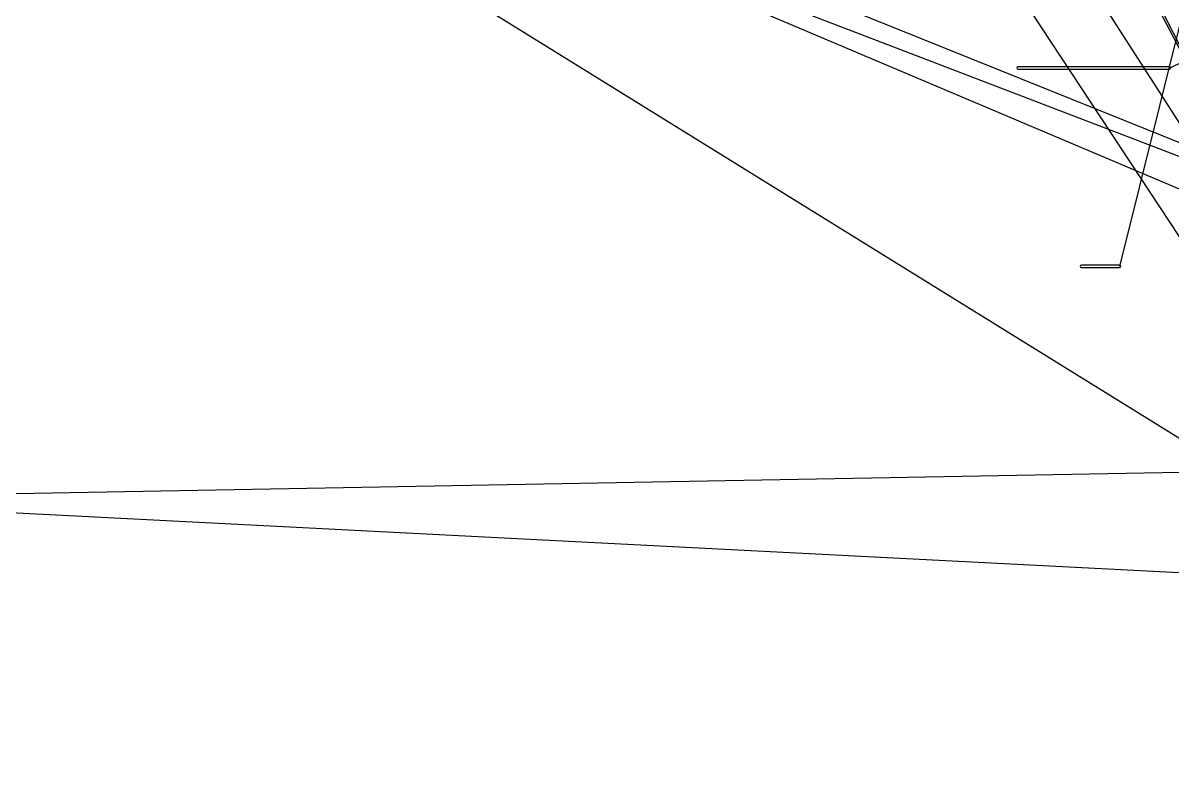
# Model space of a CAD drawing. Extents: x 0 to 334, y -361 to 120.
# Drawn here: x 77.5 to 135.9, y -72.8 to -34.2 of the extents above; entities that cross this region are included whole.
import ezdxf

# ---------------------------------------------------------------- set-up
doc = ezdxf.new("R2010")
doc.units = 0

msp = doc.modelspace()

# ---------------------------------------------------------------- linework, layer by layer
at = {"layer": 'Layer 1'}
for p, q in [((75.05, 81.3792), (138.215, -39.3749)), ((77.19, 81.3792), (138.215, -39.3149)), ((90.61, 24.1992), (300.55, -294.763)), ((16.67, 18.8522), (189.09, -88.0649)), ((99.66, 17.7592), (275.72, -257.134)), ((23.605, 5.1022), (167.235, -55.7549)), ((167.31, -52.8299), (23.68, 5.1772)), ((23.68, 2.2522), (167.31, -52.9049)), ((133.155, -46.5349), (136.215, -34.2949)), ((135.675, -36.4649), (138.275, -35.1949)), ((127.952574, -36.422474), (127.935, -36.4649)), ((127.935, -36.4649), (127.952574, -36.507326)), ((127.995, -36.4049), (127.952574, -36.422474)), ((127.952574, -36.507326), (127.995, -36.5249)), ((135.675, -36.4049), (127.995, -36.4049)), ((127.995, -36.5249), (135.675, -36.5249)), ((135.717426, -36.422474), (135.675, -36.4049)), ((135.675, -36.5249), (135.717426, -36.507326)), ((135.735, -36.4649), (135.717426, -36.422474)), ((135.717426, -36.507326), (135.735, -36.4649)), ((131.172574, -46.492474), (131.155, -46.5349)), ((131.155, -46.5349), (131.172574, -46.577326)), ((131.215, -46.4749), (131.172574, -46.492474)), ((131.172574, -46.577326), (131.215, -46.5949)), ((133.155, -46.4749), (131.215, -46.4749)), ((131.215, -46.5949), (133.155, -46.5949)), ((133.197426, -46.492474), (133.155, -46.4749)), ((133.155, -46.5949), (133.197426, -46.577326)), ((133.215, -46.5349), (133.197426, -46.492474)), ((133.197426, -46.577326), (133.215, -46.5349)), ((167.31, -63.6799), (19.605, -56.1049)), ((23.68, -59.0299), (175.46, -56.2549))]:
    msp.add_line(p, q, dxfattribs=at)

doc.saveas('drawing.dxf')
